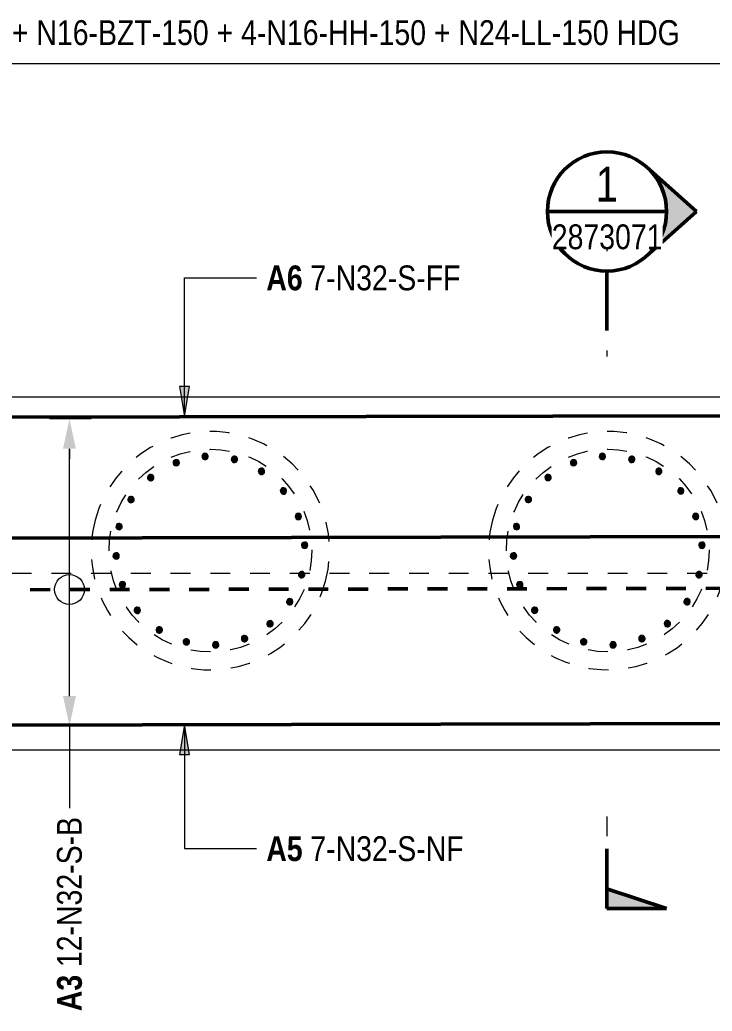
# Model space of a CAD drawing. Header units: metres. Extents: x 0 to 41, y -510 to 23.
# Drawn here: x 17.553 to 21.038, y -508.727 to -503.737 of the extents above; entities that cross this region are included whole.
import ezdxf

# ---------------------------------------------------------------- set-up
doc = ezdxf.new("R2010")
doc.units = ezdxf.units.M
for name, pattern in [('Dot_Section Line', [0.02, 0, -0.02]), ('JacobsDash', [0.0045, 0.003, -0.0015]), ('JacobsGridLine', [0.0145, 0.01, -0.001, 0.0025, -0.001])]:
    doc.linetypes.add(name, pattern=pattern)
for name, color, linetype, lineweight in [('A-ANNO-NOTE', 7, 'Continuous', 9), ('A-DETL', 7, 'Continuous', 13), ('A-DETL-GENF', 7, 'Continuous', 9), ('G-ANNO-SYMB', 7, 'Continuous', 9), ('G-ANNO-TEXT', 7, 'Continuous', 9), ('S-BEAM', 7, 'Continuous', 50), ('S-FNDN', 7, 'Continuous', 50), ('S-GRID', 7, 'Continuous', 9)]:
    doc.layers.add(name, color=color, linetype=linetype, lineweight=lineweight)
doc.styles.add('Arial Narrow_5', font='ARIALN.TTF', dxfattribs={"height": 0.125})
doc.styles.add('Arial Narrow_6', font='ARIALN.TTF', dxfattribs={"height": 0.175})
doc.styles.add('Arial Narrow_B_2', font='ARIALNB.TTF', dxfattribs={"height": 0.125})

# ---------------------------------------------------------------- blocks, each defined once
blk = doc.blocks.new('01_SFO_FRP_Pile_CastInPlace_CS_BR08 - CAST-IN-PLACE PILE - 1200-8661134-DRG-2873071 - ABUTMENT A1 REINFORCEMENT PLAN')
at = {"layer": 'S-FNDN', "color": 8, "linetype": 'JacobsDash', "lineweight": 18, "true_color": 0x808080}
for start, end in [(90, 270), (270, 90)]:
    blk.add_arc((0, 0), 0.6, start, end, dxfattribs=at)
blk = doc.blocks.new('01_SFO_FRP_Pile_CastInPlace_CS_BR08 - CAST-IN-PLACE PILE - 1200-8661146-DRG-2873071 - ABUTMENT A1 REINFORCEMENT PLAN')
at = {"layer": 'S-FNDN', "color": 8, "linetype": 'JacobsDash', "lineweight": 18, "true_color": 0x808080}
for start, end in [(90, 270), (270, 90)]:
    blk.add_arc((0, 0), 0.6, start, end, dxfattribs=at)
blk = doc.blocks.new('03_SFR_ACS_Abutment_BR08_Retaining wall CS - ABUTMENT SOUTH WEST_B08-7985321-DRG-2873071 - ABUTMENT A1 REINFORCEMENT PLAN')
at = {"layer": 'S-BEAM', "lineweight": 13}
for p, q in [((1112.3325, -505.6375), (1102.353, -505.6342)), ((1102.3524, -507.4092), (1112.332, -507.4125))]:
    blk.add_line(p, q, dxfattribs=at)
blk = doc.blocks.new('T2DExtentArrowReinf2 - Extent-7962350-DRG-2873071 - ABUTMENT A1 REINFORCEMENT PLAN')
at = {"layer": 'A-DETL-GENF'}
for p, q in [((0, 0.01), (0, -0.11)), ((0.15, 0), (1.395, 0)), ((1.545, -0.11), (1.545, 0))]:
    blk.add_line(p, q, dxfattribs=at)
blk = doc.blocks.new('T2DExtentArrowReinf2 - Extent-7962354-DRG-2873071 - ABUTMENT A1 REINFORCEMENT PLAN')
at = {"layer": 'A-DETL-GENF'}
blk.add_line((0.15, 0), (9.7802, 0), dxfattribs=at)
blk = doc.blocks.new('S_Det_Reinf_Bar Section_2D Grey - N32-6361576-DRG-2873071 - ABUTMENT A1 REINFORCEMENT PLAN')
at = {"layer": 'A-DETL-GENF', "true_color": 0x808080}
blk.add_hatch(color=8, dxfattribs=at).paths.add_polyline_path([(0.0041, -0.0155), (0.008, -0.0139), (0.0113, -0.0113), (0.0139, -0.008), (0.0155, -0.0041), (0.016, 0), (0.0155, 0.0041), (0.0139, 0.008), (0.0113, 0.0113), (0.008, 0.0139), (0.0041, 0.0155), (0, 0.016), (-0.0041, 0.0155), (-0.008, 0.0139), (-0.0113, 0.0113), (-0.0139, 0.008), (-0.0155, 0.0041), (-0.016, 0), (-0.0155, -0.0041), (-0.0139, -0.008), (-0.0113, -0.0113), (-0.008, -0.0139), (-0.0041, -0.0155), (0, -0.016)])
at = {"layer": 'A-DETL-GENF', "color": 8, "lineweight": 18, "true_color": 0x808080}
for start, end in [(360, 180), (180, 360)]:
    blk.add_arc((0, 0), 0.016, start, end, dxfattribs=at)
blk = doc.blocks.new('S_Det_Reinf_Bar Section_2D Grey - N32-V13-DRG-2873071 - ABUTMENT A1 REINFORCEMENT PLAN')
at = {"layer": 'A-DETL-GENF', "true_color": 0x808080}
blk.add_hatch(color=8, dxfattribs=at).paths.add_polyline_path([(-0.0113, 0.0113), (-0.0139, 0.008), (-0.0155, 0.0041), (-0.016, 0), (-0.0155, -0.0041), (-0.0139, -0.008), (-0.0113, -0.0113), (-0.008, -0.0139), (-0.0041, -0.0155), (0, -0.016), (0.0041, -0.0155), (0.008, -0.0139), (0.0113, -0.0113), (0.0139, -0.008), (0.0155, -0.0041), (0.0158, 0.0014), (0.0155, 0.0041), (0.0139, 0.008), (0.0113, 0.0113), (0.008, 0.0139), (0.0041, 0.0155), (-0.0017, 0.0158), (-0.0041, 0.0155), (-0.008, 0.0139)])
at = {"layer": 'A-DETL-GENF', "color": 8, "lineweight": 18, "true_color": 0x808080}
for start, end in [(360, 180), (180, 360)]:
    blk.add_arc((0, 0), 0.016, start, end, dxfattribs=at)
blk = doc.blocks.new('Drafting View - sectionTail-4870194-DRG-2873071 - ABUTMENT A1 REINFORCEMENT PLAN')
at = {"layer": 'G-ANNO-SYMB'}
blk.add_hatch(color=256, dxfattribs=at).paths.add_polyline_path([(-0.006, 0.006), (-0.004, 0), (-0.006, 0)])
at = {"layer": 'G-ANNO-SYMB', "lineweight": 50}
for p, q in [((-0.006, 0.006), (-0.006, 0)), ((-0.004, 0), (-0.006, 0.006)), ((-0.006, 0), (-0.004, 0)), ((-0.006, 0), (0, 0))]:
    blk.add_line(p, q, dxfattribs=at)
blk = doc.blocks.new('Drafting View - SectionHead-4898858-DRG-2873071 - ABUTMENT A1 REINFORCEMENT PLAN')
at = {"layer": 'G-ANNO-SYMB'}
h = blk.add_hatch(color=256, dxfattribs=at)
edge = h.paths.add_edge_path()
edge.add_line((-0.002, 0.009), (0.002472, 0.004003))
edge.add_arc((-0.002, 0), 0.006, 41.82771, 138.17229)
edge.add_line((-0.006472, 0.004003), (-0.002, 0.009))
at = {"layer": 'G-ANNO-SYMB', "lineweight": 50}
for p, q in [((-0.002, 0.009), (-0.006472, 0.004003)), ((0.002472, 0.004003), (-0.002, 0.009)), ((0.004, 0), (0.01, 0))]:
    blk.add_line(p, q, dxfattribs=at)
for start, end in [(360, 180), (180, 360)]:
    blk.add_arc((-0.002, 0), 0.006, start, end, dxfattribs=at)

msp = doc.modelspace()

# ---------------------------------------------------------------- hatches: boundary and pattern name
at = {"layer": 'A-ANNO-NOTE', "lineweight": 5}
for points in [[(17.8351, -505.8959), (17.8026, -505.7459), (17.7701, -505.8959)], [(17.8026, -507.2909), (17.8351, -507.1409), (17.7701, -507.1409)]]:
    msp.add_hatch(color=256, dxfattribs=at).paths.add_polyline_path(points)
at = {"layer": 'G-ANNO-TEXT'}
for points in [[(18.3822, -505.7332), (18.4073, -505.5832), (18.3571, -505.5832)], [(18.3822, -507.2849), (18.3571, -507.4349), (18.4073, -507.4349)]]:
    msp.add_hatch(color=256, dxfattribs=at).paths.add_polyline_path(points)

# ---------------------------------------------------------------- linework, layer by layer
at = {"layer": 'A-ANNO-NOTE'}
for p, q in [((17.9026, -505.7459), (17.7026, -505.7459)), ((17.8026, -505.8959), (17.8026, -505.9459)), ((17.8026, -507.1409), (17.8026, -507.0909)), ((17.7026, -507.2909), (17.9026, -507.2909))]:
    msp.add_line(p, q, dxfattribs=at)
msp.add_circle((17.8026, -506.6042), 0.075, dxfattribs=at)
at = {"layer": 'A-DETL', "lineweight": 50}
for p, q in [((23.3053, -505.7261), (13.5653, -505.7451)), ((23.3053, -506.3341), (13.5653, -506.3531)), ((23.3053, -507.2751), (13.5653, -507.2941))]:
    msp.add_line(p, q, dxfattribs=at)
at = {"layer": 'A-DETL', "linetype": 'JacobsDash', "lineweight": 50}
msp.add_line((23.3053, -506.5941), (13.5653, -506.6131), dxfattribs=at)
at = {"layer": 'A-DETL', "color": 8, "linetype": 'JacobsDash', "lineweight": 9, "true_color": 0x808080}
for centre in [(18.5119, -506.4086), (20.5119, -506.4084)]:
    msp.add_circle(centre, 0.51, dxfattribs=at)
at = {"layer": 'G-ANNO-SYMB', "lineweight": 50}
msp.add_line((20.208, -504.7012), (20.808, -504.7012), dxfattribs=at)
at = {"layer": 'G-ANNO-SYMB', "color": 7, "linetype": 'Dot_Section Line', "true_color": 0xffffff}
for p, q in [((20.508, -504.8012), (20.508, -505.4306)), ((20.508, -507.7463), (20.508, -507.9104))]:
    msp.add_line(p, q, dxfattribs=at)
at = {"layer": 'G-ANNO-TEXT'}
for p, q in [((18.3822, -505.0357), (18.7433, -505.0357)), ((18.3822, -505.7332), (18.3822, -505.0357)), ((18.4073, -505.5832), (18.3571, -505.5832)), ((18.3571, -505.5832), (18.3822, -505.7332)), ((18.3822, -505.7332), (18.4073, -505.5832)), ((17.8022, -507.2908), (17.8022, -507.6678)), ((18.3822, -507.2849), (18.3571, -507.4349)), ((18.4073, -507.4349), (18.3822, -507.2849)), ((18.3822, -507.2849), (18.3822, -507.9088)), ((18.3571, -507.4349), (18.4073, -507.4349)), ((17.8022, -507.6678), (17.8022, -507.7055)), ((18.3822, -507.9088), (18.7433, -507.9088))]:
    msp.add_line(p, q, dxfattribs=at)
at = {"layer": 'S-GRID', "linetype": 'JacobsGridLine', "lineweight": 18}
msp.add_line((23.4118, -506.525), (12.0724, -506.5213), dxfattribs=at)

# ---------------------------------------------------------------- block references
at = {"layer": 'A-DETL-GENF'}
msp.add_blockref('T2DExtentArrowReinf2 - Extent-7962354-DRG-2873071 - ABUTMENT A1 REINFORCEMENT PLAN', (13.4625, -503.9567), dxfattribs=at)
at = {"layer": 'A-DETL-GENF', "rotation": 89.99999999999787}
msp.add_blockref('T2DExtentArrowReinf2 - Extent-7962350-DRG-2873071 - ABUTMENT A1 REINFORCEMENT PLAN', (17.8026, -507.2909), dxfattribs=at)
at = {"layer": 'A-DETL-GENF', "color": 8, "true_color": 0x808080}
for name, p, rotation in [('S_Det_Reinf_Bar Section_2D Grey - N32-6361576-DRG-2873071 - ABUTMENT A1 REINFORCEMENT PLAN', (18.3399, -505.9658), 21.22388888902767), ('S_Det_Reinf_Bar Section_2D Grey - N32-6361576-DRG-2873071 - ABUTMENT A1 REINFORCEMENT PLAN', (18.4851, -505.9344), 3.223888889022546), ('S_Det_Reinf_Bar Section_2D Grey - N32-6361576-DRG-2873071 - ABUTMENT A1 REINFORCEMENT PLAN', (18.633, -505.9493), 345.2238888891193), ('S_Det_Reinf_Bar Section_2D Grey - N32-6361576-DRG-2873071 - ABUTMENT A1 REINFORCEMENT PLAN', (20.3399, -505.9657), 21.22388888902767), ('S_Det_Reinf_Bar Section_2D Grey - N32-6361576-DRG-2873071 - ABUTMENT A1 REINFORCEMENT PLAN', (20.4851, -505.9342), 3.223888889022546), ('S_Det_Reinf_Bar Section_2D Grey - N32-6361576-DRG-2873071 - ABUTMENT A1 REINFORCEMENT PLAN', (20.633, -505.9492), 345.2238888891193), ('S_Det_Reinf_Bar Section_2D Grey - N32-6361576-DRG-2873071 - ABUTMENT A1 REINFORCEMENT PLAN', (18.769, -506.0092), 327.2238888891142), ('S_Det_Reinf_Bar Section_2D Grey - N32-6361576-DRG-2873071 - ABUTMENT A1 REINFORCEMENT PLAN', (20.769, -506.0091), 327.2238888891142), ('S_Det_Reinf_Bar Section_2D Grey - N32-6361576-DRG-2873071 - ABUTMENT A1 REINFORCEMENT PLAN', (18.2115, -506.0407), 39.22388888903279), ('S_Det_Reinf_Bar Section_2D Grey - N32-6361576-DRG-2873071 - ABUTMENT A1 REINFORCEMENT PLAN', (20.2115, -506.0405), 39.22388888903279), ('S_Det_Reinf_Bar Section_2D Grey - N32-6361576-DRG-2873071 - ABUTMENT A1 REINFORCEMENT PLAN', (18.8798, -506.1083), 309.2238888891091), ('S_Det_Reinf_Bar Section_2D Grey - N32-6361576-DRG-2873071 - ABUTMENT A1 REINFORCEMENT PLAN', (20.8798, -506.1081), 309.2238888891091), ('S_Det_Reinf_Bar Section_2D Grey - N32-6361576-DRG-2873071 - ABUTMENT A1 REINFORCEMENT PLAN', (18.1125, -506.1515), 57.22388888903787), ('S_Det_Reinf_Bar Section_2D Grey - N32-6361576-DRG-2873071 - ABUTMENT A1 REINFORCEMENT PLAN', (20.1125, -506.1513), 57.22388888903787), ('S_Det_Reinf_Bar Section_2D Grey - N32-6361576-DRG-2873071 - ABUTMENT A1 REINFORCEMENT PLAN', (18.9546, -506.2367), 291.223888889104), ('S_Det_Reinf_Bar Section_2D Grey - N32-6361576-DRG-2873071 - ABUTMENT A1 REINFORCEMENT PLAN', (20.9546, -506.2365), 291.223888889104), ('S_Det_Reinf_Bar Section_2D Grey - N32-6361576-DRG-2873071 - ABUTMENT A1 REINFORCEMENT PLAN', (18.0526, -506.2875), 75.22388888904297), ('S_Det_Reinf_Bar Section_2D Grey - N32-6361576-DRG-2873071 - ABUTMENT A1 REINFORCEMENT PLAN', (20.0526, -506.2873), 75.22388888904297), ('S_Det_Reinf_Bar Section_2D Grey - N32-6361576-DRG-2873071 - ABUTMENT A1 REINFORCEMENT PLAN', (18.9861, -506.3819), 273.2238888890989), ('S_Det_Reinf_Bar Section_2D Grey - N32-6361576-DRG-2873071 - ABUTMENT A1 REINFORCEMENT PLAN', (20.9861, -506.3817), 273.2238888890989), ('S_Det_Reinf_Bar Section_2D Grey - N32-6361576-DRG-2873071 - ABUTMENT A1 REINFORCEMENT PLAN', (18.0376, -506.4353), 93.22388888904806), ('S_Det_Reinf_Bar Section_2D Grey - N32-6361576-DRG-2873071 - ABUTMENT A1 REINFORCEMENT PLAN', (20.0376, -506.4352), 93.22388888904806), ('S_Det_Reinf_Bar Section_2D Grey - N32-6361576-DRG-2873071 - ABUTMENT A1 REINFORCEMENT PLAN', (18.9711, -506.5298), 255.2238888890938), ('S_Det_Reinf_Bar Section_2D Grey - N32-6361576-DRG-2873071 - ABUTMENT A1 REINFORCEMENT PLAN', (20.9711, -506.5296), 255.2238888890938), ('S_Det_Reinf_Bar Section_2D Grey - N32-6361576-DRG-2873071 - ABUTMENT A1 REINFORCEMENT PLAN', (18.0691, -506.5806), 111.2238888890531), ('S_Det_Reinf_Bar Section_2D Grey - N32-6361576-DRG-2873071 - ABUTMENT A1 REINFORCEMENT PLAN', (20.0691, -506.5804), 111.2238888890531), ('S_Det_Reinf_Bar Section_2D Grey - N32-6361576-DRG-2873071 - ABUTMENT A1 REINFORCEMENT PLAN', (18.9112, -506.6658), 237.2238888890888), ('S_Det_Reinf_Bar Section_2D Grey - N32-6361576-DRG-2873071 - ABUTMENT A1 REINFORCEMENT PLAN', (20.9112, -506.6656), 237.2238888890888), ('S_Det_Reinf_Bar Section_2D Grey - N32-6361576-DRG-2873071 - ABUTMENT A1 REINFORCEMENT PLAN', (18.1439, -506.709), 129.2238888890582), ('S_Det_Reinf_Bar Section_2D Grey - N32-V13-DRG-2873071 - ABUTMENT A1 REINFORCEMENT PLAN', (20.1439, -506.7088), 129.2238888890582), ('S_Det_Reinf_Bar Section_2D Grey - N32-6361576-DRG-2873071 - ABUTMENT A1 REINFORCEMENT PLAN', (18.2547, -506.808), 147.2238888890633), ('S_Det_Reinf_Bar Section_2D Grey - N32-6361576-DRG-2873071 - ABUTMENT A1 REINFORCEMENT PLAN', (18.8122, -506.7766), 219.2238888890837), ('S_Det_Reinf_Bar Section_2D Grey - N32-6361576-DRG-2873071 - ABUTMENT A1 REINFORCEMENT PLAN', (20.2547, -506.8078), 147.2238888890633), ('S_Det_Reinf_Bar Section_2D Grey - N32-6361576-DRG-2873071 - ABUTMENT A1 REINFORCEMENT PLAN', (20.8122, -506.7764), 219.2238888890837), ('S_Det_Reinf_Bar Section_2D Grey - N32-6361576-DRG-2873071 - ABUTMENT A1 REINFORCEMENT PLAN', (18.6838, -506.8514), 201.2238888890786), ('S_Det_Reinf_Bar Section_2D Grey - N32-6361576-DRG-2873071 - ABUTMENT A1 REINFORCEMENT PLAN', (20.6838, -506.8512), 201.2238888890786), ('S_Det_Reinf_Bar Section_2D Grey - N32-6361576-DRG-2873071 - ABUTMENT A1 REINFORCEMENT PLAN', (18.3907, -506.8679), 165.2238888890684), ('S_Det_Reinf_Bar Section_2D Grey - N32-6361576-DRG-2873071 - ABUTMENT A1 REINFORCEMENT PLAN', (18.5386, -506.8829), 183.2238888890734), ('S_Det_Reinf_Bar Section_2D Grey - N32-6361576-DRG-2873071 - ABUTMENT A1 REINFORCEMENT PLAN', (20.3907, -506.8677), 165.2238888890684), ('S_Det_Reinf_Bar Section_2D Grey - N32-6361576-DRG-2873071 - ABUTMENT A1 REINFORCEMENT PLAN', (20.5386, -506.8827), 183.2238888890734)]:
    msp.add_blockref(name, p, dxfattribs=dict(at, rotation=rotation))
at = {"layer": 'G-ANNO-SYMB', "lineweight": 50, "xscale": 49.99999999999997, "yscale": 49.99999999999997, "zscale": 49.99999999999997, "rotation": 269.9999999999973}
msp.add_blockref('Drafting View - SectionHead-4898858-DRG-2873071 - ABUTMENT A1 REINFORCEMENT PLAN', (20.508, -504.8012), dxfattribs=at)
at = {"layer": 'G-ANNO-SYMB', "lineweight": 50, "extrusion": (0, 0, -1), "xscale": 49.99999999999997, "yscale": 49.99999999999997, "zscale": 49.99999999999997, "rotation": 90.00000000000288}
msp.add_blockref('Drafting View - sectionTail-4870194-DRG-2873071 - ABUTMENT A1 REINFORCEMENT PLAN', (-20.508, -507.9104), dxfattribs=at)
at = {"layer": 'S-BEAM', "lineweight": 13}
msp.add_blockref('03_SFR_ACS_Abutment_BR08_Retaining wall CS - ABUTMENT SOUTH WEST_B08-7985321-DRG-2873071 - ABUTMENT A1 REINFORCEMENT PLAN', (-1088.9205, 0), dxfattribs=at)
at = {"layer": 'S-FNDN', "color": 8, "linetype": 'JacobsDash', "lineweight": 18, "true_color": 0x808080, "rotation": 255.223888888889}
for name, p in [('01_SFO_FRP_Pile_CastInPlace_CS_BR08 - CAST-IN-PLACE PILE - 1200-8661146-DRG-2873071 - ABUTMENT A1 REINFORCEMENT PLAN', (18.5119, -506.4086)), ('01_SFO_FRP_Pile_CastInPlace_CS_BR08 - CAST-IN-PLACE PILE - 1200-8661134-DRG-2873071 - ABUTMENT A1 REINFORCEMENT PLAN', (20.5119, -506.4084))]:
    msp.add_blockref(name, p, dxfattribs=at)

# ---------------------------------------------------------------- texts
at = {"layer": 'G-ANNO-TEXT', "insert": (15.9133, -503.7386), "char_height": 0.125, "attachment_point": 1, "style": 'Arial Narrow_5', "bg_fill": 3, "box_fill_scale": 1, "bg_fill_color": 256, "bg_fill_true_color": 13158600, "bg_fill_transparency": 0}
msp.add_mtext(' SETS OF N16-AZT-150 + N16-BZT-150 + 4-N16-HH-150 + N24-LL-150 HDG', dxfattribs=at)
at = {"layer": 'G-ANNO-TEXT', "insert": (18.7933, -507.8463), "char_height": 0.125, "attachment_point": 1, "style": 'Arial Narrow_B_2', "bg_fill": 3, "box_fill_scale": 1, "bg_fill_color": 256, "bg_fill_transparency": 0}
msp.add_mtext('A5', dxfattribs=at)
at = {"layer": 'G-ANNO-TEXT', "insert": (17.7397, -508.7268), "char_height": 0.125, "attachment_point": 1, "rotation": 90, "style": 'Arial Narrow_B_2', "bg_fill": 3, "box_fill_scale": 1, "bg_fill_color": 256, "bg_fill_transparency": 0}
msp.add_mtext('A3', dxfattribs=at)

# ---------------------------------------------------------------- next in the draw order: texts
at = {"layer": 'G-ANNO-SYMB', "insert": (20.4518, -504.4764), "char_height": 0.175, "attachment_point": 1, "style": 'Arial Narrow_6', "bg_fill": 3, "box_fill_scale": 1, "bg_fill_color": 256, "bg_fill_transparency": 0}
msp.add_mtext('1', dxfattribs=at)
at = {"layer": 'G-ANNO-SYMB', "insert": (20.2303, -504.7664), "char_height": 0.125, "attachment_point": 1, "style": 'Arial Narrow_5', "bg_fill": 3, "box_fill_scale": 1, "bg_fill_color": 256, "bg_fill_true_color": 13158600, "bg_fill_transparency": 0}
msp.add_mtext('2873071', dxfattribs=at)
at = {"layer": 'G-ANNO-TEXT', "char_height": 0.125, "attachment_point": 1, "bg_fill": 3, "box_fill_scale": 1, "bg_fill_color": 256, "bg_fill_transparency": 0}
for s, insert, style in [('A6', (18.7933, -504.9732), 'Arial Narrow_B_2'), (' 7-N32-S-NF', (18.9752, -507.8463), 'Arial Narrow_5')]:
    msp.add_mtext(s, dxfattribs=dict(at, insert=insert, style=style))
at = {"layer": 'G-ANNO-TEXT', "insert": (17.7397, -508.5449), "char_height": 0.125, "attachment_point": 1, "rotation": 90, "style": 'Arial Narrow_5', "bg_fill": 3, "box_fill_scale": 1, "bg_fill_color": 256, "bg_fill_transparency": 0}
msp.add_mtext(' 12-N32-S-B', dxfattribs=at)

# ---------------------------------------------------------------- next in the draw order: texts
at = {"layer": 'G-ANNO-TEXT', "insert": (18.9752, -504.9732), "char_height": 0.125, "attachment_point": 1, "style": 'Arial Narrow_5', "bg_fill": 3, "box_fill_scale": 1, "bg_fill_color": 256, "bg_fill_transparency": 0}
msp.add_mtext(' 7-N32-S-FF', dxfattribs=at)

doc.saveas('drawing.dxf')
